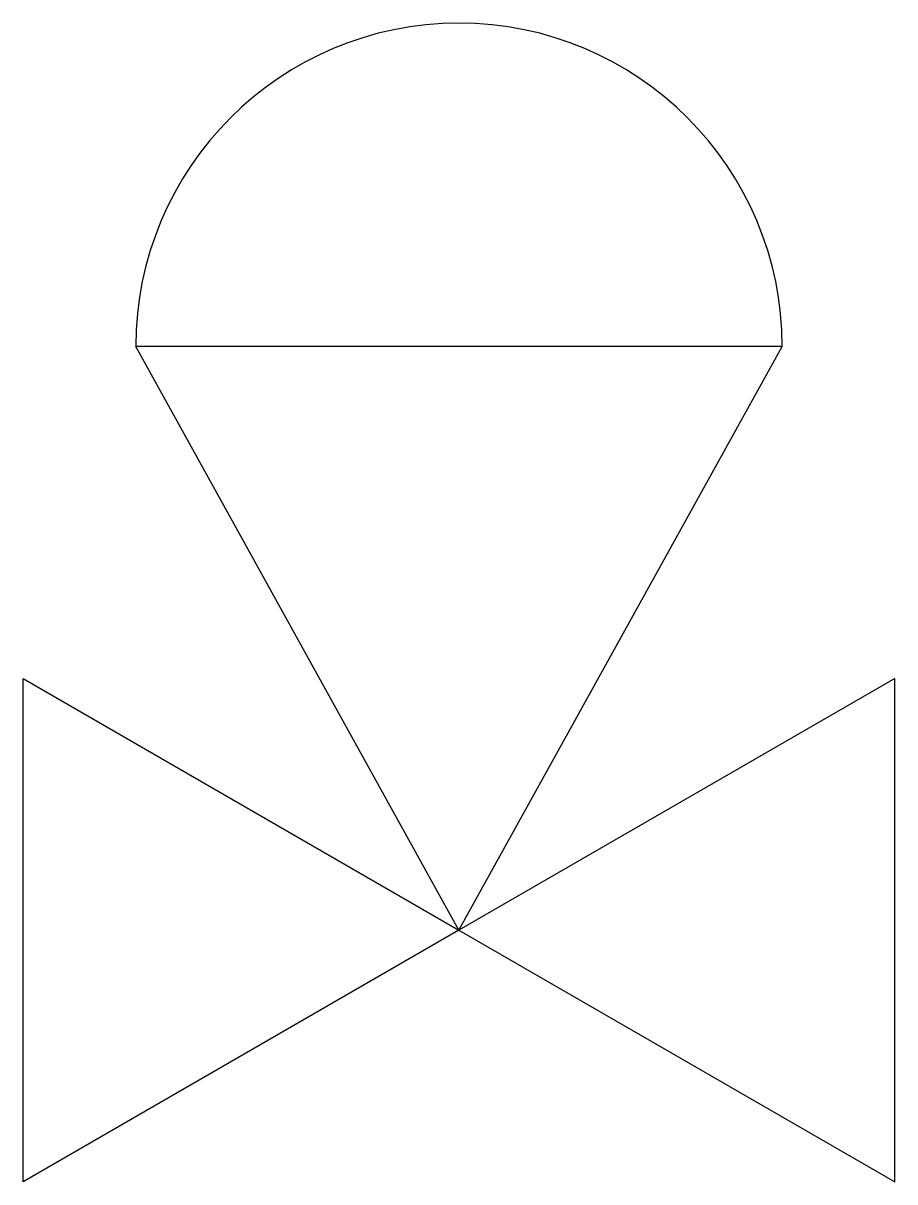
# Model space of a CAD drawing. Header units: millimetres. Extents: x -10132.293 to -10132.033, y 60.968 to 61.314.
import ezdxf

# ---------------------------------------------------------------- set-up
doc = ezdxf.new("R2010")
doc.units = ezdxf.units.MM
doc.header["$LTSCALE"] = 10
doc.layers.add('Tub_Válvulas', color=2, linetype='Continuous')

msp = doc.modelspace()

# ---------------------------------------------------------------- linework, layer by layer
at = {"layer": 'Tub_Válvulas'}
for p, q in [((-10132.16297, 61.04347), (-10132.25931, 61.21734)), ((-10132.06662, 61.21734), (-10132.25931, 61.21734)), ((-10132.16297, 61.04347), (-10132.06662, 61.21734))]:
    msp.add_line(p, q, dxfattribs=at)
for points in [[(-10132.29287, 60.96847), (-10132.29287, 61.11847), (-10132.16297, 61.04347)], [(-10132.03306, 60.96847), (-10132.03306, 61.11847), (-10132.16297, 61.04347)]]:
    msp.add_lwpolyline(points, close=True, dxfattribs=at)
msp.add_arc((-10132.16297, 61.21734), 0.09635, 0, 180, dxfattribs=at)

doc.saveas('drawing.dxf')
